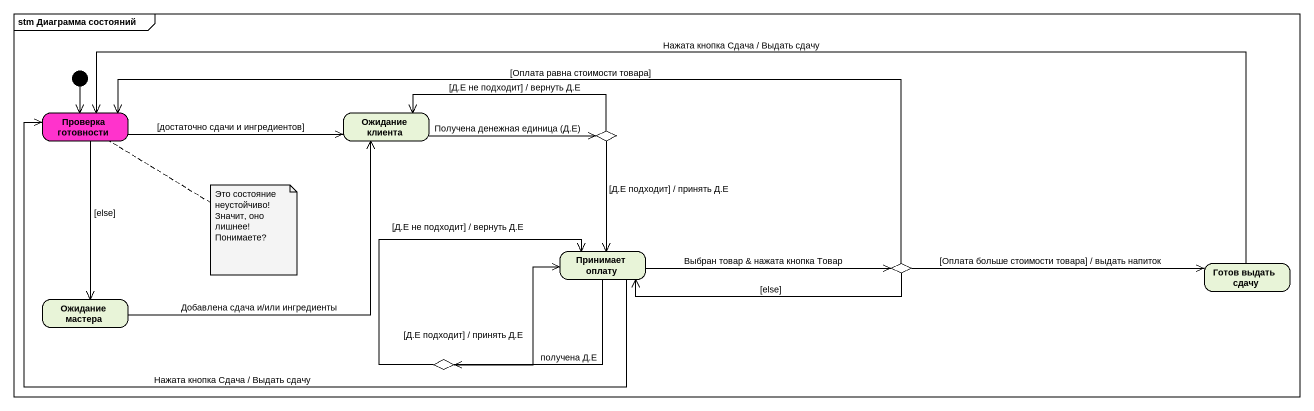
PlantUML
@startuml
mainframe stm Диаграмма состояний
hide empty description
state "Проверка готовности" as Проверка_готовности #FF33CC
state "Ожидание клиента" as Ожидание_клиента
state choice1 <<choice>>
state "Принимает оплату" as Принимает_оплату
state choice2 <<choice>>
state "Готов выдать сдачу" as Готов_выдать_сдачу
state "Ожидание мастера" as Ожидание_мастера
state choice3 <<choice>>
[*] --> Проверка_готовности
Проверка_готовности -right-> Ожидание_клиента : [достаточно сдачи и ингредиентов]
Проверка_готовности --> Ожидание_мастера : [else]
Ожидание_клиента -right-> choice1 : Получена денежная единица (Д.Е)
choice1 -left-> Ожидание_клиента : [Д.Е не подходит] / вернуть Д.Е
choice1 --> Принимает_оплату : [Д.Е подходит] / принять Д.Е
Принимает_оплату -left-> Проверка_готовности : Нажата кнопка Сдача / Выдать сдачу
Принимает_оплату -right-> choice2 : Выбран товар & нажата кнопка Товар
Принимает_оплату --> choice3 : получена Д.Е
choice2 -left-> Проверка_готовности : [Оплата равна стоимости товара]
choice2 -left-> Принимает_оплату : [else]
choice2 -right-> Готов_выдать_сдачу : [Оплата больше стоимости товара] / выдать напиток
Готов_выдать_сдачу -left-> Проверка_готовности : Нажата кнопка Сдача / Выдать сдачу
Ожидание_мастера -up-> Ожидание_клиента : Добавлена сдача и/или ингредиенты
choice3 -up-> Принимает_оплату : [Д.Е подходит] / принять Д.Е
choice3 -up-> Принимает_оплату : [Д.Е не подходит] / вернуть Д.Е
note bottom of Проверка_готовности
  Это состояние неустойчиво!
  Значит, оно лишнее!
  Понимаете?
end note
@enduml
